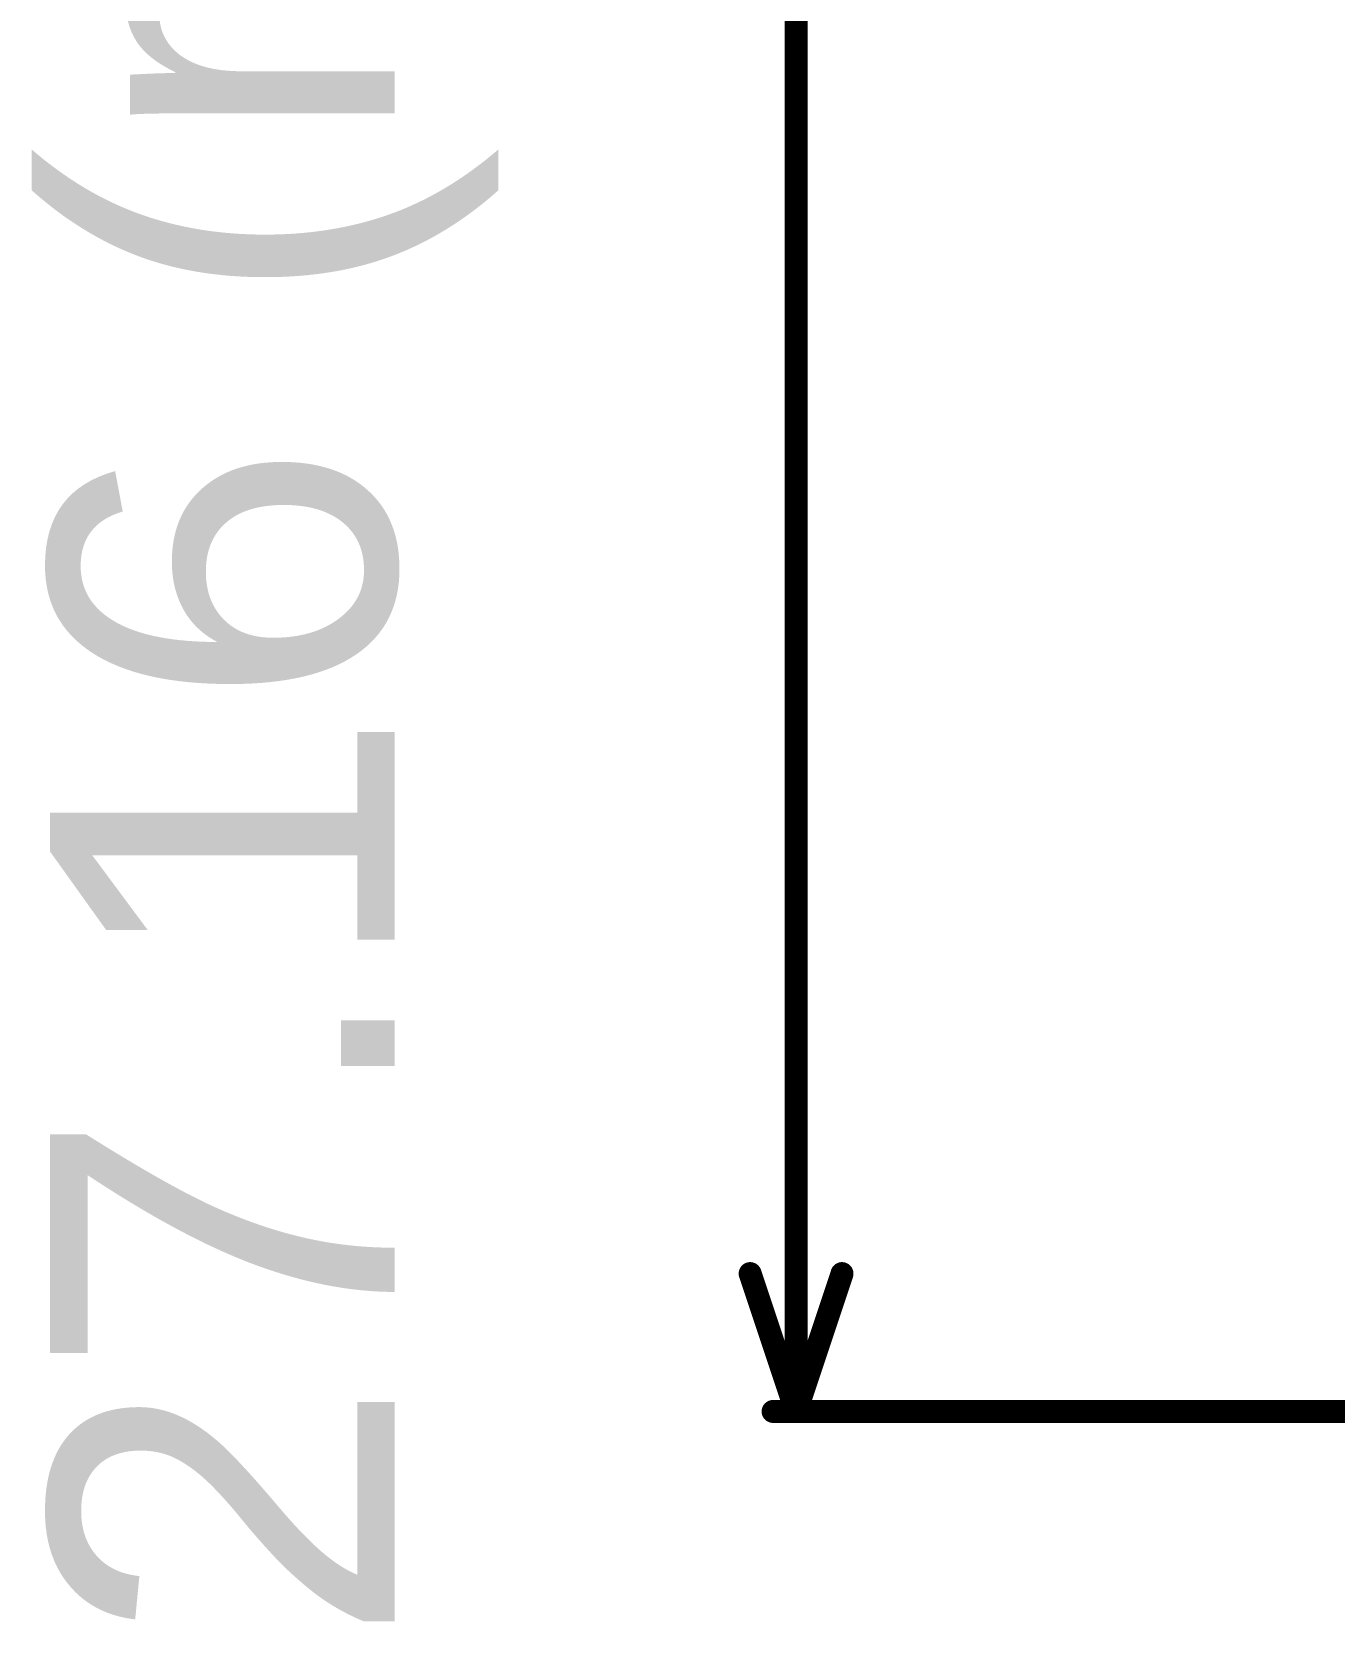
# Model space of a CAD drawing. Header units: inches. Extents: x -17 to 443, y -40 to 218.
# Drawn here: x -17.5 to -3.09, y -2.32 to 15.25 of the extents above; entities that cross this region are included whole.
import ezdxf

# ---------------------------------------------------------------- set-up
doc = ezdxf.new("R2010")
doc.units = ezdxf.units.IN
doc.layers.add('Dimension', color=6, linetype='Continuous')
doc.styles.add('Arial', font='', dxfattribs={"height": 0.2})
doc.styles.get('Arial').set_extended_font_data('Arial')

msp = doc.modelspace()

# ---------------------------------------------------------------- linework, layer by layer
at = {"layer": 'Dimension', "const_width": 0.254}
for points in [[(-9.042, 13.58), (-9.042, 27.159)], [(-9.042, 0), (-9.042, 13.58)], [(-9.55, 1.524), (-9.042, 0)], [(-9.042, 0), (-8.534, 1.524)], [(-9.296, 0), (0, 0)]]:
    msp.add_lwpolyline(points, dxfattribs=at)
at = {"layer": 'Dimension', "const_width": 0.127}
for points in [[(-9.106, 13.58, 1), (-8.979, 13.58, 1)], [(-9.106, 13.58, 1), (-8.979, 13.58, 1)], [(-9.614, 1.524, 1), (-9.487, 1.524, 1)], [(-8.598, 1.524, 1), (-8.471, 1.524, 1)], [(-9.36, 0, 1), (-9.233, 0, 1)], [(-9.106, 0, 1), (-8.979, 0, 1)], [(-9.106, 0, 1), (-8.979, 0, 1)], [(-9.106, 0, 1), (-8.979, 0, 1)]]:
    msp.add_lwpolyline(points, format="xyb", close=True, dxfattribs=at)

# ---------------------------------------------------------------- texts
at = {"layer": 'Dimension', "style": 'Arial'}
msp.add_text('27.16 (mm)', height=3.81, rotation=90, dxfattribs=at).set_placement((-13.483, -2.587))

doc.saveas('drawing.dxf')
